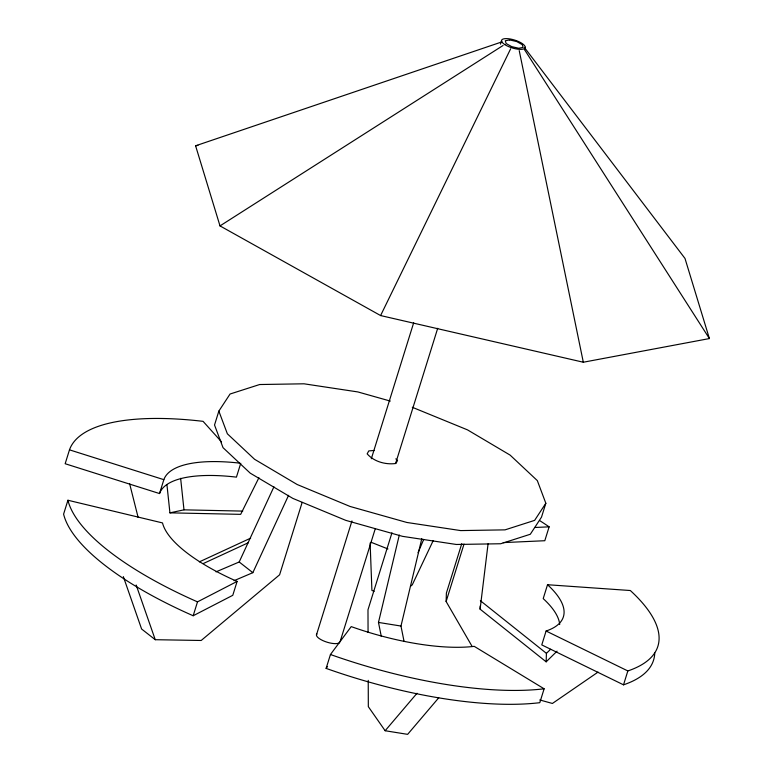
<?xml version="1.0" encoding="UTF-8"?>
<svg xmlns="http://www.w3.org/2000/svg" width="773" height="773" viewBox="0 0 773 773"><rect width="100%" height="100%" fill="white"/><g stroke="black" fill="none" stroke-linecap="round" stroke-linejoin="round"><path stroke-width="1.16" d="M472.003 646.228L446.127 601.52L446.388 593.055L461.781 543.641M557.053 651.156L546.163 661.833L480.101 609.163L480.197 605.984M546.163 661.833L546.424 653.359L550.618 649.262M480.101 609.163L488.072 543.844M381.282 636.401L378.48 622.429L399.293 535.061M404.008 641.175L400.974 626.043L421.787 538.665M221.522 441.856L203.077 421.343A233.233 77.851 17.3 0 0 69.483 449.847L65.164 463.732L159.528 493.551A134.26 44.815 17.3 0 1 236.432 477.134L240.761 463.249M67.927 500.247L63.599 514.132A233.233 77.851 17.3 0 0 193.182 615.752L232.779 595.307L237.108 581.422A134.26 44.815 17.3 0 1 162.514 522.925L67.927 500.247A233.233 77.851 17.3 0 0 197.502 601.867L237.108 581.422M159.528 493.551L163.847 479.666A134.26 44.815 17.3 0 1 239.485 463.104M390.288 401.071L357.841 391.93L304.011 383.804L259.641 384.529L230.064 394.017L218.846 411.12L214.527 425.005L223.03 447.673L250.239 473.163L292.851 498.401L345.734 520.345L402.52 536.346L456.341 544.472L500.72 543.748L530.297 534.259L541.506 517.147L545.835 503.262L537.322 480.603L510.122 455.113L467.51 429.875L412.299 407.274M193.182 615.752L197.502 601.867M302.156 502.402L279.604 574.793L201.193 640.479L155.247 639.706L141.604 629.009L123.332 576.61M316.437 634.971L351.947 520.954M371.32 458.756L413.652 322.863M500.46 44.148L501.532 40.698M326.119 668.394L330.448 654.509L351.222 626.613A134.26 44.815 17.3 0 0 474.236 646.354L544.124 688.801L539.796 702.686A233.233 77.851 17.3 0 1 326.119 668.394L327.549 666.461M340.13 641.551L375.282 528.684M395.728 463.037L437.702 328.293M524.509 49.578L525.225 47.279M391.959 532.8L367.987 609.781L368.064 632.507M446.127 601.52L464.022 544.066M539.854 520.712A233.233 77.851 17.3 0 1 549.13 526.838L544.801 540.723L503.213 542.607M547.526 584.726A134.26 44.815 17.3 0 1 546.096 631.019L541.776 644.904L623.521 684.83L627.84 670.945A233.233 77.851 17.3 0 0 630.324 590.524L547.526 584.726L543.206 598.611A134.26 44.815 17.3 0 1 559.691 624.516M418.038 552.676L423.72 539.39M216.025 571.856L239.195 561.981L273.932 486.797M234.074 580.668L252.839 572.677L288.58 495.309M433.17 540.656L412.251 584.871L410.444 586.311M501.861 41.906L195.598 145.797L220.005 225.909L380.596 315.558L510.644 48.805M258.916 477.733L240.664 514.354L169.925 512.847L166.949 484.816M545.835 503.262L534.626 520.374L505.04 529.863L460.669 530.587L406.84 522.461L350.063 506.46L297.17 484.516L254.559 459.278L227.359 433.788L218.846 411.12M368.228 680.346L368.325 706.657L385.138 730.736L417.024 693.246M438.745 697.777L407.632 734.35L385.138 730.736M598.031 672.095L552.405 703.459L539.757 699.952M220.005 225.909L503.078 45.472M199.328 561.874L250.626 538.163M203.57 563.42L248.317 542.733M169.925 512.847L183.984 509.842L242.741 511.098M195.598 145.797L197.956 145.353M380.596 315.558L583.315 362.228L709.401 338.564L684.994 258.443L524.452 47.53M374.412 450.456L368.769 450.91L367.165 453.857C374.074 461.752 385.717 464.892 395.911 463.481L397.515 460.534L395.834 458.843M534.868 527.486L549.13 526.838M378.48 622.429L400.974 626.043M69.483 449.847L163.847 479.666M371.195 542.317L387.949 548.956M374.151 591.326L371.91 590.446L370.122 543.061M546.096 631.019L627.84 670.945M239.195 561.981L252.839 572.677M480.362 600.689L546.424 653.359M524.403 49.462L709.401 338.564M136.174 585.026L155.247 639.706M129.613 483.656L138.125 517.417M519.224 50.612L583.315 362.228M180.64 478.313L183.984 509.842M544.124 688.801A233.233 77.851 17.3 0 1 330.448 654.509M339.695 642.547A12.339 4.116 17.3 0 1 325.095 641.522A12.339 4.116 17.3 0 1 316.872 633.976M654.75 652.943A233.233 77.851 17.3 0 1 623.521 684.83M509.658 39.925L505.291 40.747L506.131 43.52L511.707 46.631L518.731 48.255L523.108 47.433L522.268 44.65L516.693 41.539L509.658 39.925M504.914 44.67A12.339 4.116 17.3 0 0 524.79 48.264A12.339 4.116 17.3 0 0 510.441 39.027A12.339 4.116 17.3 0 0 504.914 44.67"/></g></svg>
